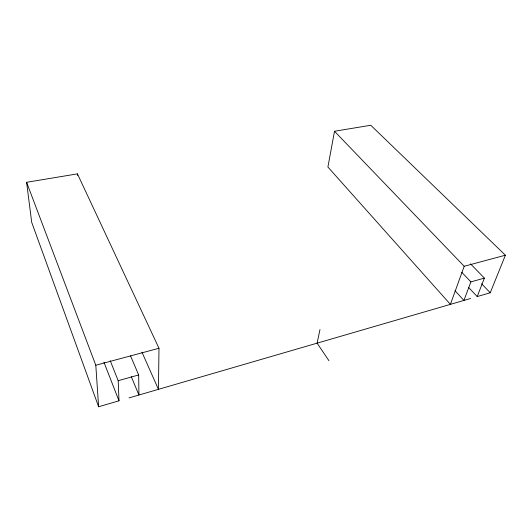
<?xml version="1.0" encoding="UTF-8"?>
<svg xmlns="http://www.w3.org/2000/svg" width="532" height="532" viewBox="0 0 532 532"><rect width="100%" height="100%" fill="white"/><g stroke="black" fill="none" stroke-linecap="round" stroke-linejoin="round"><path stroke-width="0.8" d="M110.21 360.683L118.19 380.699L118.995 400.815L98.626 406.747L31.701 222.316L26.6 182.296L77.439 173.871L158.982 348.267L158.443 389.338L141.944 352.144M334.508 131.264L327.905 167.021L450.411 304.364L464.183 266.279L505.4 255.207L370.764 125.253L334.508 131.264L464.183 266.279M319.985 329.567L317.105 343.16L328.949 360.709M470.541 263.879L484.393 278.116L470.887 281.894L463.917 300.434L454.973 290.658M468.659 287.48L477.191 296.57L484.393 278.116M477.191 296.57L490.238 292.773L505.4 255.207M129.017 397.903L470.587 298.492M118.19 380.699L138.672 374.96L130.513 355.848M98.626 406.747L95.8 365.238L158.982 348.267M481.6 283.795L490.238 292.773M461.769 272.284L470.887 281.894M131.284 376.676L138.932 395.017L138.672 374.96M103.933 362.186L118.995 400.815M26.6 182.296L95.8 365.238M77.439 173.871L77.559 175.513"/></g></svg>
